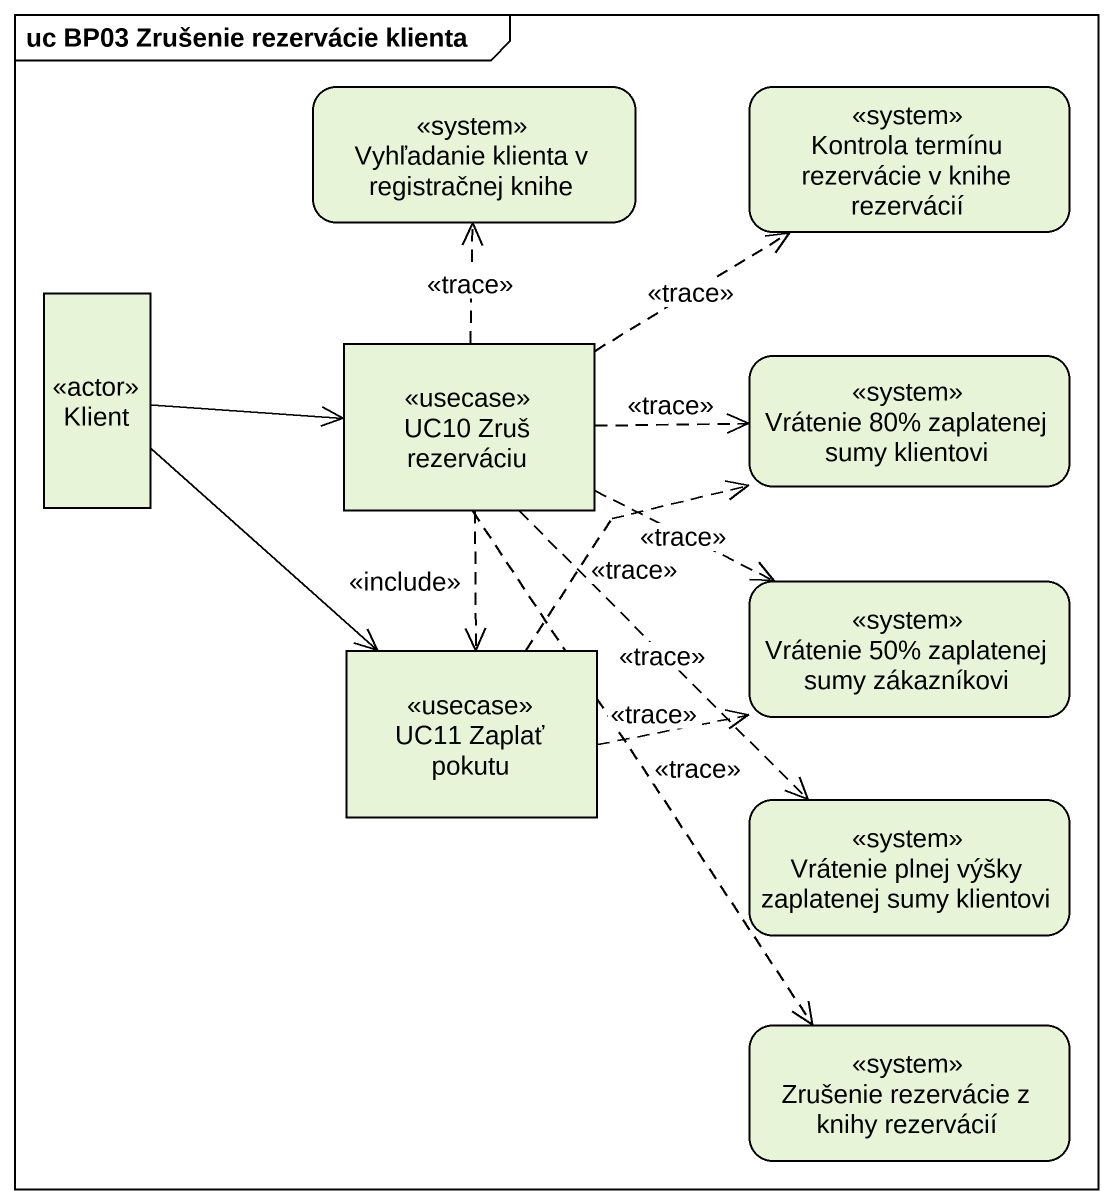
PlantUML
@startuml
mainframe uc BP03 Zrušenie rezervácie klienta
hide empty description
state "Vyhľadanie klienta v registračnej knihe" as Vyhľadanie_klienta_v <<system>>
state "Kontrola termínu rezervácie v knihe rezervácií" as Kontrola_termínu_rezervácie <<system>>
state Klient <<actor>>
state "UC10 Zruš rezerváciu" as UC10_Zruš_rezerváciu <<usecase>>
state "Vrátenie 80% zaplatenej sumy klientovi" as Vrátenie_80_zaplatenej_sumy <<system>>
state "UC11 Zaplať pokutu" as UC11_Zaplať_pokutu <<usecase>>
state "Vrátenie 50% zaplatenej sumy zákazníkovi" as Vrátenie_50_zaplatenej_sumy <<system>>
state "Vrátenie plnej výšky zaplatenej sumy klientovi" as Vrátenie_plnej_výšky <<system>>
state "Zrušenie rezervácie z knihy rezervácií" as Zrušenie_rezervácie_z_knihy <<system>>
Klient -right-> UC10_Zruš_rezerváciu
Klient --> UC11_Zaplať_pokutu
UC10_Zruš_rezerváciu -up[dashed]-> Vyhľadanie_klienta_v : <<trace>>
UC10_Zruš_rezerváciu -up[dashed]-> Kontrola_termínu_rezervácie : <<trace>>
UC10_Zruš_rezerváciu -right[dashed]-> Vrátenie_80_zaplatenej_sumy : <<trace>>
UC10_Zruš_rezerváciu -[dashed]-> UC11_Zaplať_pokutu : <<include>>
UC10_Zruš_rezerváciu -right[dashed]-> Vrátenie_50_zaplatenej_sumy : <<trace>>
UC10_Zruš_rezerváciu -[dashed]-> Vrátenie_plnej_výšky : <<trace>>
UC10_Zruš_rezerváciu -[dashed]-> Zrušenie_rezervácie_z_knihy : <<trace>>
UC11_Zaplať_pokutu -up[dashed]-> Vrátenie_80_zaplatenej_sumy : <<trace>>
UC11_Zaplať_pokutu -right[dashed]-> Vrátenie_50_zaplatenej_sumy : <<trace>>
@enduml
